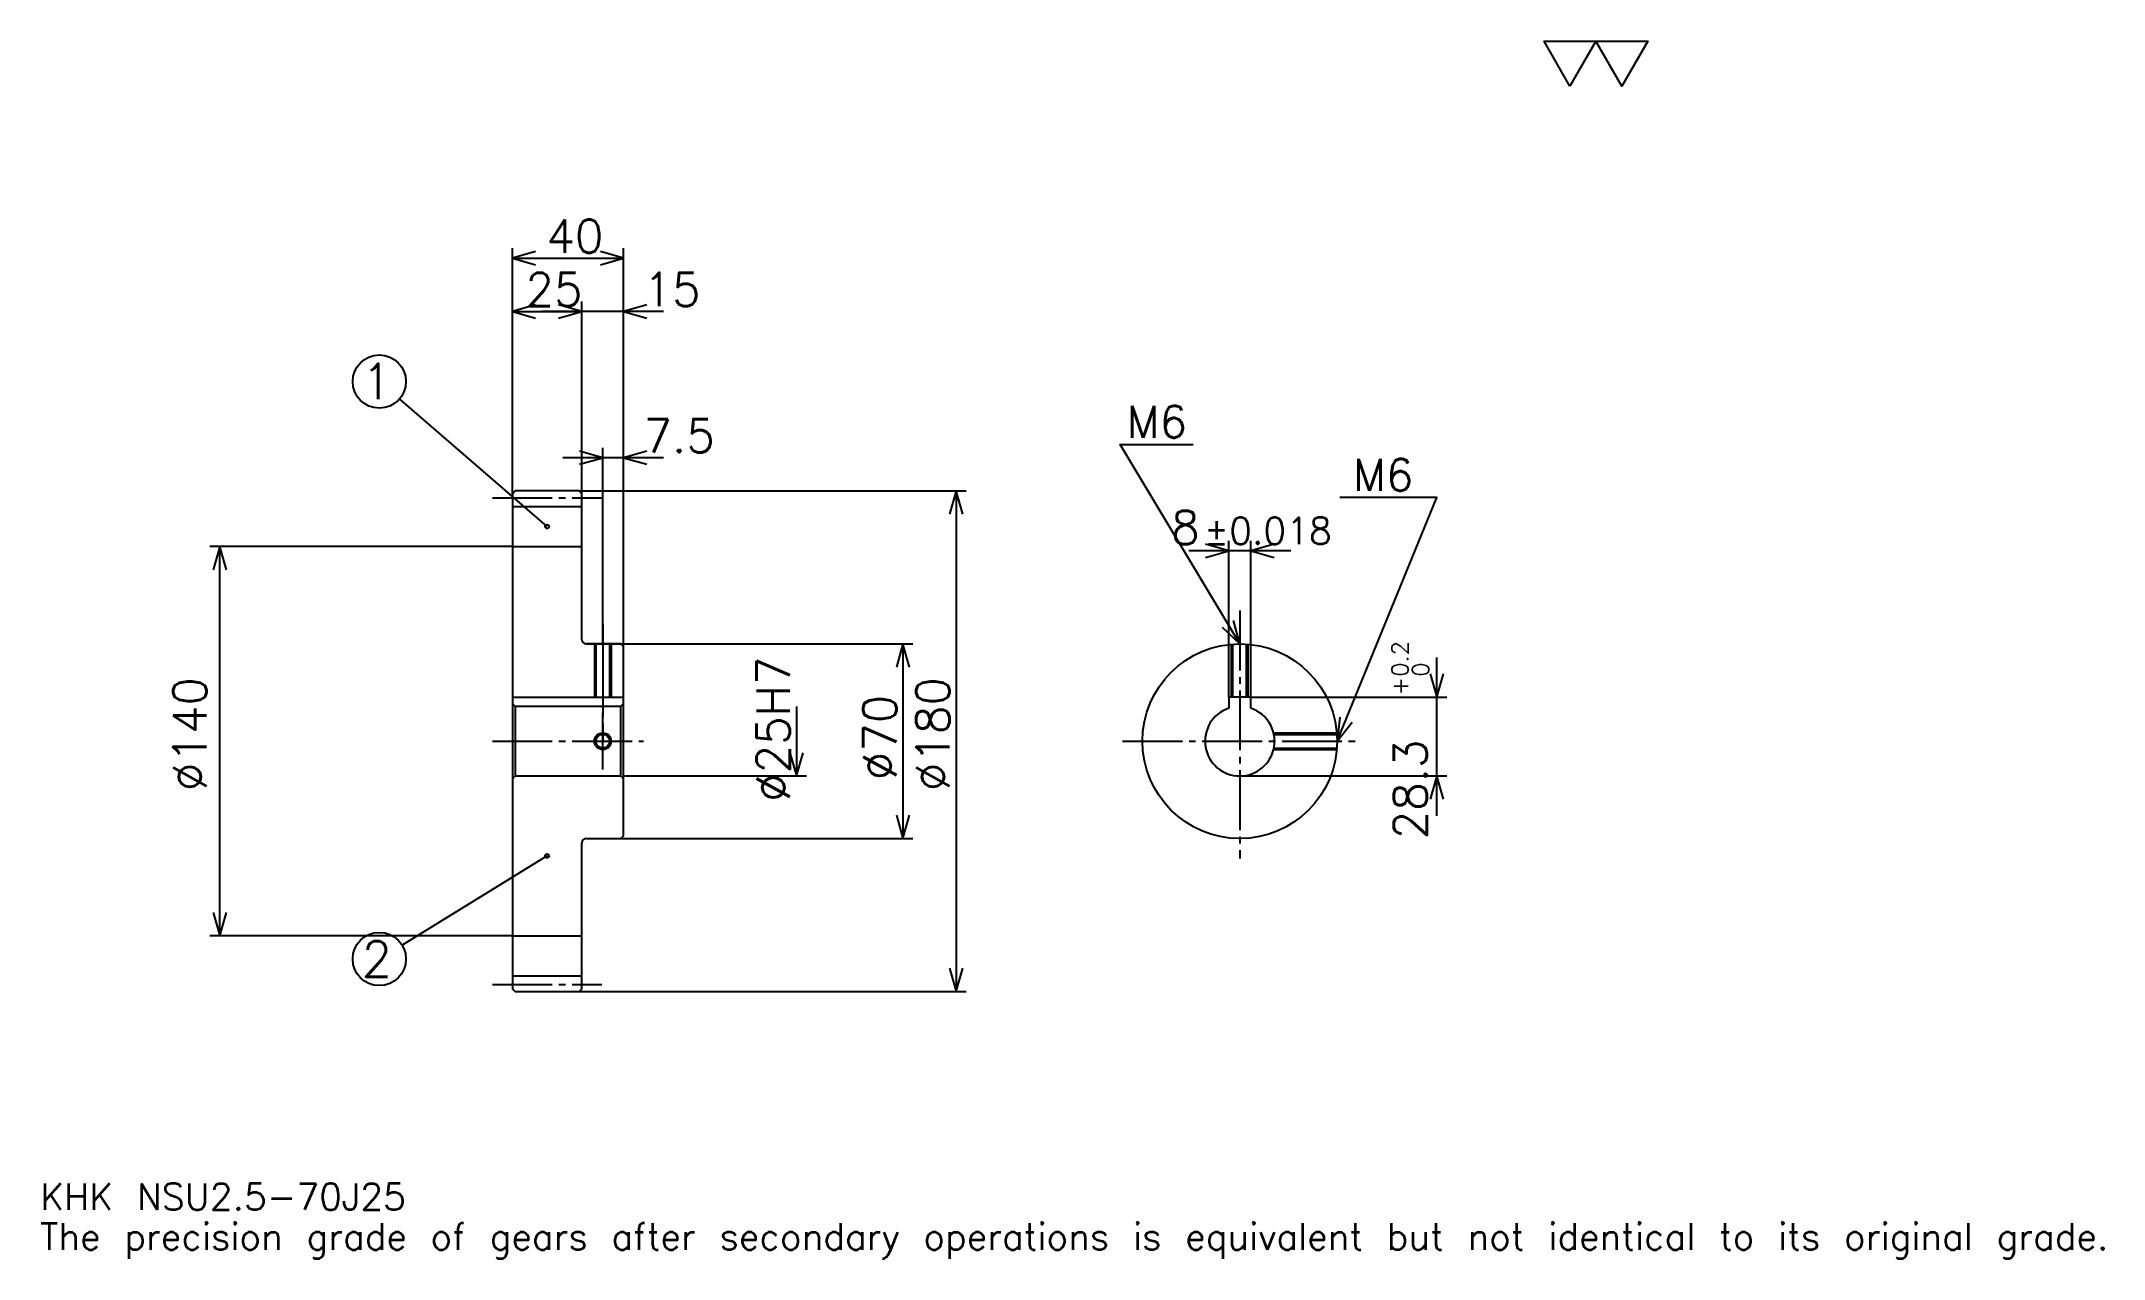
# Model space of a CAD drawing. Extents: x 24 to 766, y 9 to 447.
import ezdxf

# ---------------------------------------------------------------- set-up
doc = ezdxf.new("R2010")
doc.units = 0
doc.linetypes.add('DASHDOT', pattern=[28.695651, 21.521739, -2.391304, 2.391304, -2.391304])
doc.layers.get('0').update_dxf_attribs({"linetype": 'CONTINUOUS'})
doc.layers.add('DASHDOT', color=6, linetype='DASHDOT')
doc.styles.add('KANJI', font='TXT', dxfattribs={"bigfont": 'BIGFONT'})

msp = doc.modelspace()

# ---------------------------------------------------------------- linework, layer by layer
at = {"color": 5}
for p, q in [((193.695663, 284.891296), (193.695663, 372.17392)), ((233.695663, 284.891296), (233.695663, 372.17392)), ((193.695663, 368.586975), (233.695663, 368.586975)), ((193.695663, 349.456543), (218.695663, 349.456543)), ((248.043488, 349.456543), (204.347839, 349.456543)), ((218.695663, 284.891296), (218.695663, 353.043488)), ((206.195663, 272.078796), (153.106445, 317.962708)), ((248.043488, 296.847839), (211.847839, 296.847839)), ((226.195663, 284.891296), (226.195663, 300.434784)), ((193.695663, 283.891296), (193.695663, 284.891296)), ((217.695663, 284.891296), (233.695663, 284.891296)), ((218.695663, 283.891296), (218.695663, 284.891296)), ((226.195663, 229.891312), (226.195663, 284.891296)), ((226.195663, 229.891312), (226.195663, 284.891296)), ((233.695663, 284.891296), (356.847839, 284.891296)), ((233.695663, 228.891312), (233.695663, 284.891296)), ((353.260864, 284.891296), (353.260864, 104.891312)), ((451.217407, 210.691315), (451.217407, 266.956543)), ((459.217407, 210.691315), (459.217407, 266.956543)), ((193.695663, 264.891296), (84.891312, 264.891296)), ((88.478271, 124.891312), (88.478271, 264.891296)), ((473.565247, 263.369568), (436.869568, 263.369568)), ((220.195663, 229.891312), (233.695663, 229.891312)), ((233.695663, 229.891312), (337.717407, 229.891312)), ((334.130432, 229.891312), (334.130432, 159.891312)), ((526.086975, 168.043488), (526.086975, 225.039139)), ((459.217407, 210.691315), (529.673889, 210.691315)), ((295.869568, 207.391312), (295.869568, 182.391312)), ((233.695663, 182.391312), (299.456543, 182.391312)), ((455.217407, 182.391312), (529.673889, 182.391312)), ((220.195663, 159.891312), (233.695663, 159.891312)), ((233.695663, 159.891312), (337.717407, 159.891312)), ((206.195663, 153.641312), (154.018738, 121.573662)), ((193.695663, 124.891312), (84.891312, 124.891312)), ((217.695663, 104.891312), (233.695663, 104.891312)), ((233.695663, 104.891312), (356.847839, 104.891312))]:
    msp.add_line(p, q, dxfattribs=at)
at = {"color": 4}
for p, q in [((193.695663, 279.266296), (218.695663, 279.266296)), ((193.695663, 264.891296), (218.695663, 264.891296)), ((193.695663, 210.691315), (233.695663, 210.691315)), ((232.695663, 207.391312), (233.695663, 208.391312)), ((194.695663, 207.391312), (194.695663, 182.391312)), ((232.695663, 182.391312), (233.695663, 181.391312)), ((193.695663, 124.891312), (218.695663, 124.891312)), ((193.695663, 110.516312), (218.695663, 110.516312))]:
    msp.add_line(p, q, dxfattribs=at)
at = {"color": 7}
msp.add_lwpolyline([(573.913025, 430.434784), (564.586914, 446.600006), (601.891296, 446.600006), (592.565186, 430.434784), (583.239136, 446.600006), (573.913025, 430.434784)], dxfattribs=at)
at = {"color": 5}
for points in [[(202.065231, 370.978271), (193.695663, 368.586975), (202.065231, 366.195648)], [(225.326096, 366.195648), (233.695663, 368.586975), (225.326096, 370.978271)], [(202.065231, 351.847839), (193.695663, 349.456543), (202.065231, 347.065216)], [(210.326096, 347.065216), (218.695663, 349.456543), (210.326096, 351.847839)], [(210.326096, 347.065216), (218.695663, 349.456543), (210.326096, 351.847839)], [(242.065231, 351.847839), (233.695663, 349.456543), (242.065231, 347.065216)], [(217.826096, 294.456543), (226.195663, 296.847839), (217.826096, 299.239136)], [(242.065231, 299.239136), (233.695663, 296.847839), (242.065231, 294.456543)], [(455.217407, 229.891312), (412.17392, 301.630432), (438.478271, 301.630432)], [(355.652191, 276.521729), (353.260864, 284.891296), (350.869568, 276.521729)], [(490.217407, 194.891312), (526.086975, 282.5), (491.173889, 282.5)], [(90.869576, 256.521759), (88.478271, 264.891296), (86.086967, 256.521759)], [(442.847839, 260.978271), (451.217407, 263.369568), (442.847839, 265.760864)], [(467.586975, 265.760864), (459.217407, 263.369568), (467.586975, 260.978271)], [(448.860779, 235.83783), (455.217407, 229.891312), (452.961792, 238.298462)], [(336.521759, 221.521744), (334.130432, 229.891312), (331.739136, 221.521744)], [(523.695679, 219.060883), (526.086975, 210.691315), (528.478271, 219.060883)], [(491.175598, 203.542892), (490.217407, 194.891312), (495.601624, 201.730743)], [(293.478271, 190.76088), (295.869568, 182.391312), (298.260864, 190.76088)], [(528.478271, 174.021744), (526.086975, 182.391312), (523.695679, 174.021744)], [(331.739136, 168.26088), (334.130432, 159.891312), (336.521759, 168.26088)], [(86.086967, 133.26088), (88.478271, 124.891312), (90.869576, 133.26088)], [(350.869568, 113.26088), (353.260864, 104.891312), (355.652191, 113.26088)]]:
    msp.add_lwpolyline(points, dxfattribs=at)
at = {"color": 4}
for points in [[(218.695663, 231.391312), (218.695663, 283.891296), (217.695663, 284.891296), (194.695663, 284.891296), (193.695663, 283.891296), (193.695663, 181.391312)], [(220.195663, 159.891312), (232.695663, 159.891312), (233.695663, 160.891312), (233.695663, 228.891312), (232.695663, 229.891312), (220.195663, 229.891312)], [(223.195663, 229.891312), (223.195663, 210.691315)], [(223.735657, 229.891312), (223.735657, 210.691315)], [(228.65567, 229.891312), (228.65567, 210.691315)], [(229.195663, 229.891312), (229.195663, 210.691315)], [(452.217407, 210.691315), (452.217407, 229.762512)], [(452.757385, 210.691315), (452.757385, 229.804749)], [(457.677368, 210.691315), (457.677368, 229.804749)], [(458.217407, 210.691315), (458.217407, 229.762512)], [(193.695663, 181.391312), (194.695663, 182.391312), (232.695663, 182.391312), (232.695663, 207.391312), (194.695663, 207.391312), (193.695663, 208.391312)], [(459.217407, 206.734024), (459.217407, 210.691315), (451.217407, 210.691315), (451.217407, 206.734024)], [(467.352051, 197.891312), (490.088562, 197.891312)], [(467.472961, 197.351318), (490.130859, 197.351318)], [(467.352051, 191.891312), (490.088562, 191.891312)], [(467.472961, 192.431305), (490.130859, 192.431305)], [(193.695663, 181.391312), (193.695663, 105.891312), (194.695663, 104.891312), (217.695663, 104.891312), (218.695663, 105.891312), (218.695663, 158.391312)]]:
    msp.add_lwpolyline(points, dxfattribs=at)
at = {"color": 5}
for centre, radius in [((145.869568, 324.217407), 9.565217), ((206.195663, 272.078796), 0.717391), ((206.195663, 153.641312), 0.717391), ((145.869568, 116.565224), 9.565217)]:
    msp.add_circle(centre, radius, dxfattribs=at)
at = {"color": 4}
for centre, radius in [((455.217407, 194.891312), 35), ((226.195663, 194.891312), 2.46)]:
    msp.add_circle(centre, radius, dxfattribs=at)
at = {"color": 7}
msp.add_circle((226.195663, 194.891312), 3, dxfattribs=at)
at = {"color": 4}
for centre, radius, start, end in [((220.195663, 231.391312), 1.5, 180, 270), ((455.217407, 194.891312), 12.5, 108.662925185, 71.337074815), ((220.195663, 158.391312), 1.5, 90, 180)]:
    msp.add_arc(centre, radius, start, end, dxfattribs=at)
at = {"layer": 'DASHDOT', "color": 7}
for p, q in [((186.521744, 282.391296), (225.869568, 282.391296)), ((455.217407, 241.847839), (455.217407, 152.717407)), ((226.195663, 229.891312), (226.195663, 194.891312)), ((186.521744, 194.891312), (240.869568, 194.891312)), ((413.043488, 194.891312), (497.391296, 194.891312)), ((186.521744, 107.391312), (225.869568, 107.391312))]:
    msp.add_line(p, q, dxfattribs=at)
for points in [[(226.195663, 237.065216), (226.195663, 203.517395)], [(226.195663, 184.717392), (226.195663, 205.065231)], [(216.021759, 194.891312), (236.369568, 194.891312)]]:
    msp.add_lwpolyline(points, dxfattribs=at)

# ---------------------------------------------------------------- texts
at = {"color": 7, "style": 'KANJI'}
for s, height, p in [('40', 11.956522, (205.92392, 370.5)), ('25', 11.956522, (198.42392, 351.369568)), ('15', 11.956522, (240.869568, 351.369568)), ('1', 12.753623, (139.492767, 317.840576)), ('M6', 11.478261, (414.565247, 304.021729)), ('7.5', 11.956522, (240.869568, 298.760864)), ('M6', 11.478261, (495.956543, 284.891296)), ('8', 11.956522, (430.536743, 265.760864)), ('%%p0.018', 9.565217, (442.372253, 265.760864)), ('2', 12.753623, (139.492767, 110.188416)), ('KHK NSU2.5-70J25', 9.565217, (23.913044, 26.304348)), ('The precision grade of gears after secondary operations is equivalent but not identical to its original grade.', 9.565217, (23.913044, 11.956522))]:
    msp.add_text(s, height=height, dxfattribs=at).set_placement(p)
for s, height, p in [('0.2', 5.978261, (515.804321, 218.0672)), ('%%c25H7', 11.956522, (293.478271, 173.070663)), ('%%c140', 11.956522, (83.695663, 176.956528)), ('%%c180', 11.956522, (350.869568, 176.956528)), ('+', 5.978261, (515.804321, 211.371552)), ('0', 5.978261, (523.217407, 218.0672)), ('%%c70', 11.956522, (331.739136, 180.842407)), ('28.3', 11.956522, (522.5, 159.618988))]:
    msp.add_text(s, height=height, rotation=90, dxfattribs=at).set_placement(p)

doc.saveas('drawing.dxf')
